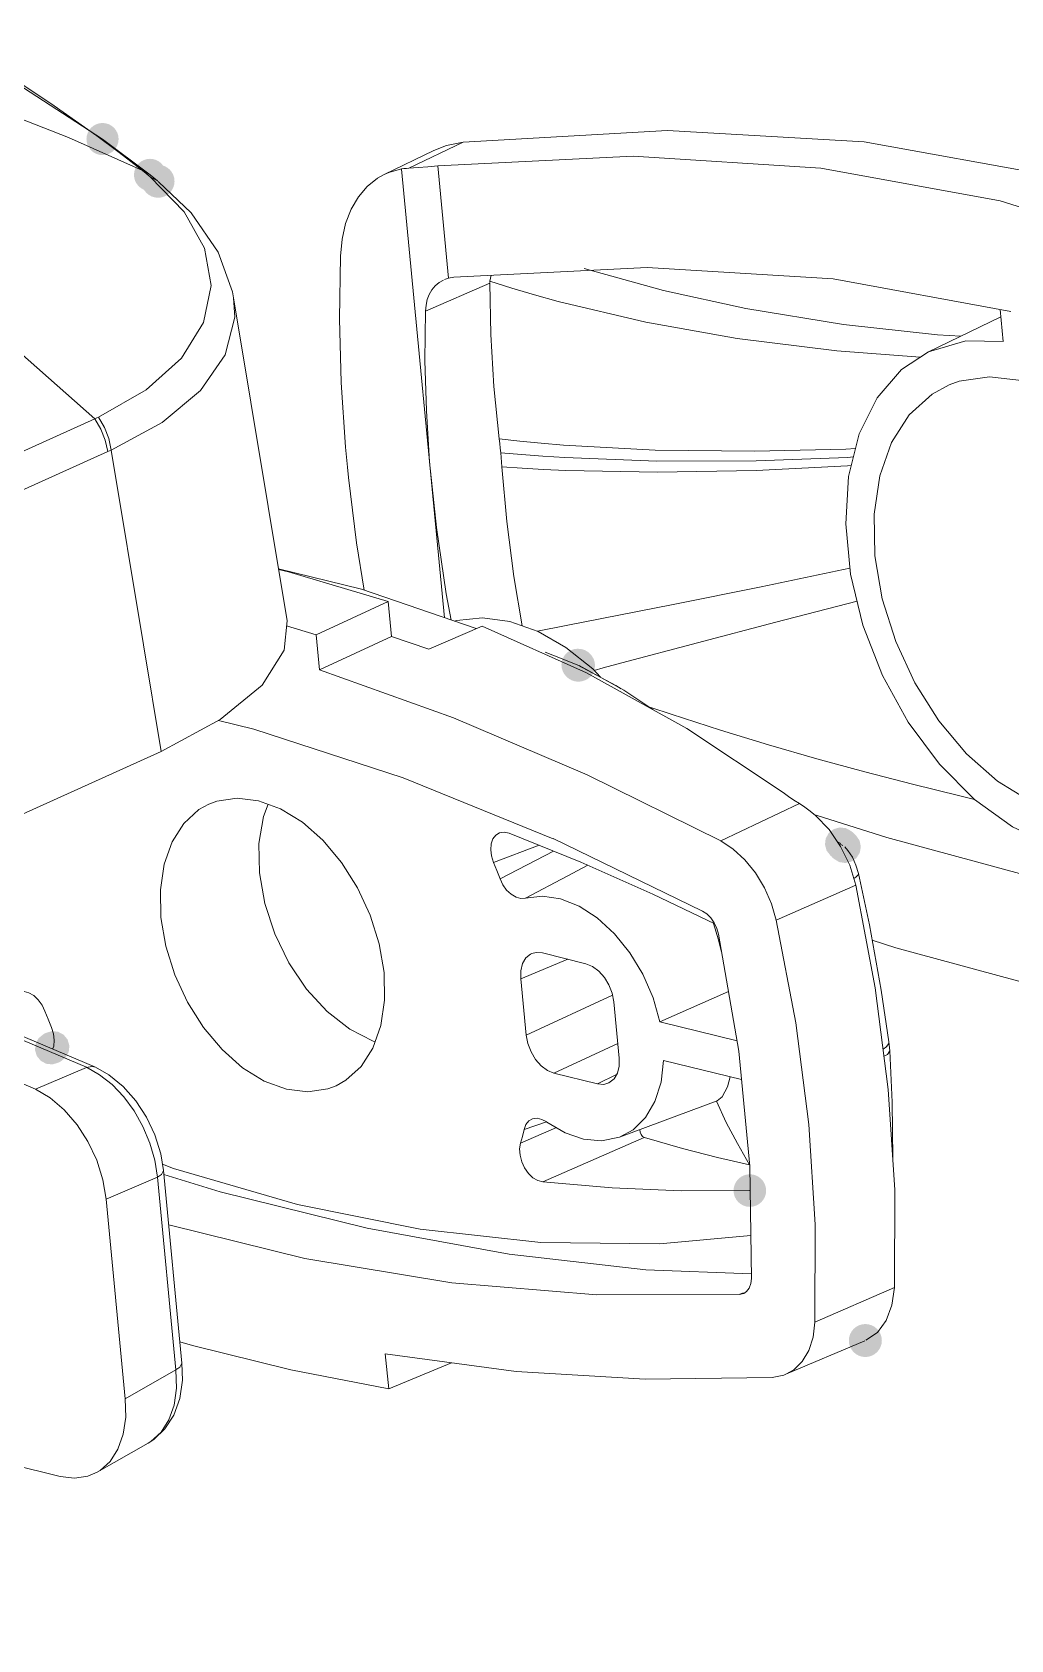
# Model space of a CAD drawing. Header units: millimetres. Extents: x 0 to 260, y 22 to 203.
# Drawn here: x 131.68 to 139.29, y 69.13 to 81.64 of the extents above; entities that cross this region are included whole.
import ezdxf

# ---------------------------------------------------------------- set-up
doc = ezdxf.new("R2010")
doc.units = ezdxf.units.MM

msp = doc.modelspace()

# ---------------------------------------------------------------- hatches: boundary and pattern name
h = msp.add_hatch(color=7)
edge = h.paths.add_edge_path()
edge.add_arc((132.225521, 80.804032), 0.12506, 0, 360)
h = msp.add_hatch(color=7)
edge = h.paths.add_edge_path()
edge.add_arc((132.595197, 80.525302), 0.12506, 0, 360)
h = msp.add_hatch(color=7)
edge = h.paths.add_edge_path()
edge.add_arc((132.657638, 80.475596), 0.12827, 0, 360)
h = msp.add_hatch(color=7)
edge = h.paths.add_edge_path()
edge.add_arc((135.922808, 76.712092), 0.125886, 0, 360)
h = msp.add_hatch(color=7)
edge = h.paths.add_edge_path()
edge.add_arc((135.928241, 76.709482), 0.128102, 0, 360)
h = msp.add_hatch(color=7)
edge = h.paths.add_edge_path()
edge.add_arc((135.932968, 76.707824), 0.125148, 0, 360)
h = msp.add_hatch(color=7)
h.dxf.hatch_style = 2
h.paths.add_polyline_path([(138.067967, 75.405587), (138.098491, 75.366554), (138.111291, 75.320301), (138.105908, 75.272613), (138.081886, 75.229274), (138.042854, 75.198749), (137.996601, 75.18595), (137.948912, 75.191333), (137.905573, 75.215355), (137.89111, 75.227702), (137.860585, 75.266734), (137.847785, 75.312987), (137.853168, 75.360676), (137.87719, 75.404015), (137.916222, 75.434539), (137.962476, 75.447339), (138.010164, 75.441956), (138.053503, 75.417934)])
h = msp.add_hatch(color=7)
edge = h.paths.add_edge_path()
edge.add_arc((137.986911, 75.310471), 0.125148, 0, 360)
h = msp.add_hatch(color=7)
h.dxf.hatch_style = 2
h.paths.add_polyline_path([(138.090335, 75.384085), (138.117693, 75.342771), (138.126812, 75.295654), (138.117693, 75.248537), (138.090335, 75.207224), (138.049021, 75.179865), (138.001904, 75.170746), (137.954787, 75.179865), (137.913474, 75.207224), (137.898657, 75.22204), (137.871299, 75.263354), (137.862179, 75.310471), (137.871299, 75.357588), (137.898657, 75.398901), (137.939971, 75.42626), (137.987088, 75.435379), (138.034204, 75.42626), (138.075518, 75.398901)])
h = msp.add_hatch(color=7)
h.dxf.hatch_style = 2
h.paths.add_polyline_path([(138.083733, 75.389921), (138.11385, 75.350573), (138.126168, 75.30419), (138.120289, 75.25656), (138.095818, 75.213473), (138.05647, 75.183356), (138.010087, 75.171038), (137.962457, 75.176916), (137.91937, 75.201388), (137.905612, 75.213382), (137.875495, 75.25273), (137.863177, 75.299113), (137.869055, 75.346743), (137.893526, 75.38983), (137.932874, 75.419947), (137.979258, 75.432265), (138.026888, 75.426386), (138.069974, 75.401915)])
h = msp.add_hatch(color=7)
h.dxf.hatch_style = 2
h.paths.add_polyline_path([(131.883335, 73.617627), (131.835886, 73.603346), (131.788141, 73.608203), (131.745657, 73.630524), (131.713989, 73.668635), (131.699708, 73.716083), (131.704565, 73.763828), (131.726886, 73.806313), (131.764996, 73.837981), (131.784046, 73.848211), (131.831495, 73.862492), (131.87924, 73.857635), (131.921725, 73.835314), (131.953392, 73.797204), (131.967673, 73.749755), (131.962816, 73.70201), (131.940495, 73.659525), (131.902385, 73.627858)])
h = msp.add_hatch(color=7)
edge = h.paths.add_edge_path()
edge.add_arc((137.263046, 72.62174), 0.126823, 0, 360)
h = msp.add_hatch(color=7)
edge = h.paths.add_edge_path()
edge.add_arc((138.161889, 71.454786), 0.128348, 0, 360)

# ---------------------------------------------------------------- linework, layer by layer
at = {"color": 7, "lineweight": 0}
for points in [[(132.225521, 80.804032), (130.941763, 81.635882)], [(132.181071, 80.828127), (131.848754, 81.06343), (131.534782, 81.272627), (131.223279, 81.467713)], [(131.370458, 81.045861), (131.959597, 80.816556)], [(131.959562, 80.816415), (132.536001, 80.55924)], [(132.181071, 80.828127), (132.218113, 80.809077)], [(132.181071, 80.828127), (132.35499, 80.698657), (132.535965, 80.558957)], [(141.017413, 80.075405), (139.618297, 80.517436), (138.151799, 80.783077), (136.621802, 80.871272), (135.03148, 80.779549)], [(132.595197, 80.525302), (132.225486, 80.803997)], [(134.80348, 80.714815), (134.416483, 80.529254)], [(135.031551, 80.779549), (134.609981, 80.577408)], [(135.031551, 80.779549), (134.902081, 80.753091), (134.803656, 80.714638)], [(134.416588, 80.529112), (134.453983, 80.544987), (134.552408, 80.571093)], [(134.552337, 80.571128), (134.571034, 80.573951), (134.590084, 80.576067), (134.60984, 80.577478)], [(134.887547, 77.07884), (134.552408, 80.570987)], [(134.609875, 80.577337), (134.682548, 80.582629), (134.757336, 80.588979), (134.833889, 80.596387)], [(134.833819, 80.596281), (136.354996, 80.670365), (137.815144, 80.578643), (139.211791, 80.323584), (140.540705, 79.905895), (141.798357, 79.326281), (142.98228, 78.58439)], [(134.91785, 79.721216), (134.833889, 80.596105)], [(132.595867, 80.510168), (132.859745, 80.238882), (133.019906, 79.955954), (133.071411, 79.665618), (133.010734, 79.376341), (132.839284, 79.100116), (132.564117, 78.852113), (132.194053, 78.640799)], [(132.595197, 80.525302), (132.535577, 80.559522)], [(132.53593, 80.559063), (132.565563, 80.535427)], [(132.565563, 80.535321), (132.595902, 80.510274)], [(132.654075, 80.478454), (132.595161, 80.525373)], [(132.66099, 80.472597), (132.595726, 80.509992)], [(133.245613, 79.567581), (133.237146, 79.615206), (133.12461, 79.924592), (132.91506, 80.228687), (132.66106, 80.472456)], [(134.076899, 79.892454), (134.089599, 80.024746), (134.117468, 80.147513), (134.159801, 80.258285), (134.216246, 80.355299), (134.284685, 80.436085), (134.364412, 80.499938), (134.416624, 80.529218)], [(129.44034, 80.382674), (130.431646, 79.939586), (131.351338, 79.345861), (132.165549, 78.627252)], [(134.116198, 78.406237), (134.082331, 78.908945), (134.069279, 79.404598), (134.07704, 79.89249)], [(134.739062, 79.46457), (134.743296, 79.51149), (134.753174, 79.554881), (134.768343, 79.595098), (134.788804, 79.631081), (134.814204, 79.661773), (134.844543, 79.687173), (134.879115, 79.706929)], [(134.885818, 79.710209), (134.917921, 79.721146)], [(134.91785, 79.721216), (134.931609, 79.724391), (134.94572, 79.727213), (134.959831, 79.728624)], [(139.294164, 79.463194), (137.91057, 79.715783), (136.464534, 79.805036), (134.959937, 79.728836)], [(135.239619, 79.698144), (135.239266, 79.687914)], [(135.77122, 79.539677), (135.58707, 79.591182), (135.409975, 79.643746), (135.239584, 79.698074)], [(135.249285, 79.743617), (135.23976, 79.698109)], [(136.591851, 79.624767), (135.973079, 79.796217)], [(133.245613, 79.567581), (133.254432, 79.417651), (133.180349, 79.125551), (132.988438, 78.847562), (132.688577, 78.597442), (132.293113, 78.383659)], [(133.661432, 77.055063), (133.514324, 77.945474), (133.245507, 79.568604)], [(135.239301, 79.682657), (134.739063, 79.464641)], [(135.239301, 79.682657), (135.246357, 79.28296), (135.270699, 78.87903), (135.313032, 78.470866)], [(137.231579, 79.485243), (136.591992, 79.624943)], [(134.739062, 79.46457), (134.734476, 79.080748), (134.745765, 78.689517), (134.771165, 78.293348)], [(137.165433, 79.252022), (136.454233, 79.378316), (135.771255, 79.539536)], [(138.905544, 79.26959), (138.723158, 79.280526), (137.991497, 79.361312), (137.231614, 79.485137)], [(139.211473, 79.478364), (139.235462, 79.228244)], [(139.217012, 79.41945), (138.653626, 79.148869)], [(138.588962, 79.105936), (137.940909, 79.155325), (137.165503, 79.251986)], [(139.235603, 79.228244), (138.944562, 79.233536), (138.653873, 79.148869)], [(138.653732, 79.149011), (138.443476, 79.009663), (138.253329, 78.78953), (138.114687, 78.509424), (138.031432, 78.177108), (138.008854, 77.809866), (138.046248, 77.41793), (138.142909, 77.021408), (138.294957, 76.630883), (138.495687, 76.266816), (138.738398, 75.939438), (139.012507, 75.664977), (139.307782, 75.452252), (139.611876, 75.310083)], [(140.841695, 76.918996), (140.78525, 77.253782), (140.680828, 77.587863), (140.532309, 77.908891), (140.346042, 78.204166), (140.128731, 78.462046), (139.888489, 78.673713), (139.634842, 78.829641), (139.377667, 78.924891), (139.126842, 78.954877), (138.891539, 78.919599), (138.813575, 78.891377)], [(138.813575, 78.891306), (138.681284, 78.819693), (138.504189, 78.658826), (138.366606, 78.443279), (138.274178, 78.182223), (138.230434, 77.884479), (138.236784, 77.56204)], [(117.054348, 71.798215), (132.165584, 78.627287)], [(132.194159, 78.640834), (132.180048, 78.633779), (132.165584, 78.627429)], [(132.266161, 78.371771), (132.246405, 78.460318), (132.212539, 78.547101), (132.165619, 78.627534)], [(132.293042, 78.383518), (132.273992, 78.473124), (132.240831, 78.56026), (132.194265, 78.640693)], [(135.812565, 78.422782), (135.638646, 78.437246), (135.471782, 78.453474), (135.313032, 78.471113)], [(135.313032, 78.471007), (135.317618, 78.435024), (135.321146, 78.399393), (135.325026, 78.363057)], [(132.266161, 78.371771), (117.154925, 71.542698)], [(132.293042, 78.383518), (132.279637, 78.377521), (132.266231, 78.371876)], [(132.293042, 78.383518), (132.543867, 76.869043), (132.681098, 76.03931)], [(134.138917, 78.171287), (134.131156, 78.249956), (134.123395, 78.32792), (134.116339, 78.406237)], [(135.823219, 78.324922), (135.652475, 78.335858), (135.485964, 78.348558), (135.325097, 78.363022)], [(135.334022, 78.253272), (135.3312, 78.289961), (135.328378, 78.32665), (135.325203, 78.363339)], [(137.298783, 78.374557), (136.527258, 78.384082), (135.81253, 78.422888)], [(137.312894, 78.300474), (136.539252, 78.298357), (135.823113, 78.324816)], [(138.086324, 78.396606), (138.011182, 78.39202), (137.298924, 78.374734)], [(138.069779, 78.33046), (138.022154, 78.326932), (137.312717, 78.300474)], [(134.771095, 78.293242), (134.824011, 77.781009), (134.900211, 77.264542), (134.939722, 77.060989)], [(135.831509, 78.225368), (135.658296, 78.233129), (135.492137, 78.242654), (135.334093, 78.253237)], [(135.49182, 77.016822), (135.426909, 77.399586), (135.371875, 77.827152), (135.334128, 78.253308)], [(137.313247, 78.224697), (136.543838, 78.211645), (135.83158, 78.225403)], [(138.053233, 78.263256), (138.023953, 78.260787), (137.313106, 78.224803)], [(134.262248, 77.293117), (134.202276, 77.661417), (134.138776, 78.171181)], [(133.594616, 77.460228), (134.239847, 77.301125)], [(133.595286, 77.455748), (133.671839, 77.436698), (134.447245, 77.204923)], [(138.041874, 77.465731), (137.351135, 77.32074)], [(138.236854, 77.562181), (138.293651, 77.227395), (138.398074, 76.893314), (138.54624, 76.572286), (138.73286, 76.277011), (138.950171, 76.019131), (139.190413, 75.807464), (139.44406, 75.651536), (139.700882, 75.556286), (139.95206, 75.5263), (140.18701, 75.561578), (140.298487, 75.60497)], [(137.351135, 77.320704), (136.665335, 77.182768)], [(133.88848, 76.946901), (134.44728, 77.204782)], [(134.239882, 77.301055), (135.133115, 76.994844)], [(134.44728, 77.204923), (134.473386, 76.932931)], [(138.097013, 77.209403), (137.466246, 77.044303)], [(136.040636, 76.680589), (135.832144, 76.848159), (135.615539, 76.972689), (135.396464, 77.050653), (135.182328, 77.079581), (134.979128, 77.058767), (134.961842, 77.053475)], [(136.665229, 77.182874), (135.834085, 77.019185), (135.609365, 76.974735)], [(132.680957, 76.039451), (133.139921, 76.286748), (133.467299, 76.555565), (133.639807, 76.826851), (133.661326, 77.055098)], [(133.657658, 77.015799), (133.888374, 76.947007)], [(133.88848, 76.946901), (133.914586, 76.674557)], [(134.765239, 76.835282), (135.180105, 77.014846)], [(135.991, 76.650956), (135.179964, 77.01467)], [(137.466211, 77.044409), (136.8552, 76.884953), (136.267825, 76.728673)], [(134.473456, 76.932755), (133.914656, 76.674521)], [(134.473456, 76.932755), (134.619153, 76.884424), (134.765203, 76.835388)], [(135.790164, 76.765009), (135.670219, 76.811576)], [(135.923831, 76.711246), (135.790129, 76.764868)], [(136.2208, 76.552425), (135.923761, 76.711175)], [(136.283488, 76.516265), (135.934944, 76.706765)], [(136.267649, 76.728814), (136.121246, 76.689303), (136.051043, 76.669547)], [(133.914656, 76.67438), (134.955703, 76.301494), (135.997456, 75.857347), (137.036387, 75.342291)], [(136.772368, 76.218274), (135.990965, 76.651132)], [(136.101596, 76.615819), (136.040566, 76.68073)], [(136.262816, 76.525896), (136.220835, 76.552354)], [(136.50916, 76.363971), (136.283383, 76.516371)], [(139.01166, 75.665683), (138.898066, 75.692494), (138.529766, 75.783511), (138.158291, 75.879113), (137.784346, 75.981419), (137.409343, 76.089016), (137.033635, 76.204022), (136.651224, 76.327847), (136.492827, 76.381822)], [(133.127115, 76.279939), (133.40334, 76.211853), (134.566096, 75.832264)], [(137.522021, 75.718388), (136.772368, 76.218274)], [(132.680957, 76.039451), (117.382396, 69.125712)], [(134.566131, 75.832406), (135.731709, 75.360036)], [(137.650185, 75.632592), (137.605735, 75.660814), (137.563049, 75.689389), (137.522126, 75.718317)], [(133.053032, 75.628465), (132.975773, 75.585779), (132.857593, 75.478534), (132.766223, 75.334954), (132.704487, 75.160681), (132.675559, 74.962067), (132.67944, 74.747226)], [(134.416271, 74.318636), (134.378524, 74.541944), (134.308674, 74.764547), (134.209896, 74.978331), (134.085718, 75.175181), (133.940726, 75.347336), (133.780565, 75.488094), (133.611585, 75.592164), (133.440135, 75.655664), (133.272918, 75.676125), (133.115932, 75.652136), (133.053137, 75.6285)], [(133.515347, 75.627759), (133.4776, 75.532156), (133.443027, 75.322606), (133.446555, 75.093654)], [(137.650185, 75.632592), (137.036351, 75.342256)], [(137.774539, 75.54027), (137.732558, 75.575195), (137.690931, 75.605887), (137.650008, 75.632698)], [(138.086994, 74.999039), (138.040075, 75.153202), (137.969519, 75.299605), (137.879561, 75.430839), (137.774433, 75.5402)], [(137.778666, 75.543692), (138.328294, 75.369773)], [(135.268229, 75.175075), (135.252354, 75.225169), (135.246357, 75.274205), (135.250238, 75.320419), (135.263996, 75.359225), (135.286926, 75.388505), (135.315149, 75.405439)], [(135.315078, 75.405544), (135.35212, 75.411542), (135.390572, 75.402722)], [(135.390537, 75.402793), (135.948984, 75.176662), (136.507079, 74.929012)], [(135.731603, 75.360071), (136.893653, 74.797038)], [(137.46861, 74.724824), (137.430863, 74.853588), (137.375829, 74.978119), (137.306332, 75.093124), (137.224488, 75.194724), (137.133118, 75.278686), (137.036104, 75.342186)], [(137.972271, 75.322889), (137.94546, 75.33453)], [(137.987793, 75.307719), (137.953926, 75.322183)], [(138.328153, 75.369737), (139.723742, 74.990501), (141.029373, 74.702635), (142.240811, 74.507549), (143.354178, 74.407007)], [(135.268229, 75.175075), (135.623476, 75.308425)], [(135.735025, 75.263269), (135.3191, 75.047722)], [(138.108725, 75.089985), (138.08897, 75.154896), (138.060747, 75.215926), (138.025823, 75.269196), (138.001481, 75.295654)], [(134.347691, 73.781214), (134.33111, 73.785448), (134.149077, 73.877876), (133.973746, 74.014401), (133.813585, 74.18832), (133.675649, 74.392931), (133.56523, 74.618709), (133.487619, 74.855776), (133.446344, 75.093901)], [(135.268229, 75.175075), (135.294335, 75.111222), (135.319382, 75.047722)], [(136.001689, 75.153026), (135.841176, 75.069065), (135.515914, 74.897262)], [(138.108725, 75.089985), (138.106609, 75.079049), (138.08897, 75.060351), (138.071684, 75.050121)], [(138.193462, 74.688629), (138.108796, 75.090091)], [(135.515914, 74.897403), (135.480989, 74.894581), (135.443948, 74.904812), (135.405848, 74.927037), (135.37057, 74.960551), (135.341289, 75.001473), (135.319064, 75.047687)], [(138.086994, 74.999039), (137.468575, 74.72493)], [(138.086994, 74.999039), (138.239394, 74.199644)], [(136.563241, 73.934496), (136.509619, 74.122174), (136.429891, 74.30456), (136.328997, 74.471777), (136.208699, 74.620649), (136.076055, 74.743063), (135.934944, 74.834785), (135.789952, 74.892641), (135.649194, 74.913455), (135.515844, 74.897227)], [(136.507079, 74.929118), (136.989326, 74.696285)], [(132.679581, 74.747191), (132.717328, 74.524235), (132.787178, 74.301279), (132.885956, 74.087496), (133.010134, 73.890646), (133.155478, 73.718491), (133.315287, 73.577732), (133.484267, 73.473663), (133.65607, 73.410163), (133.822934, 73.389702), (133.97992, 73.413691), (134.043067, 73.437327)], [(136.893617, 74.797144), (136.927131, 74.774919), (136.958529, 74.743169), (136.985692, 74.704011), (137.006154, 74.660619), (137.019559, 74.616169)], [(137.019383, 74.572883), (136.98093, 74.700236)], [(137.46861, 74.724824), (137.620657, 73.926488), (137.721904, 73.135561), (137.771293, 72.35698), (137.769177, 71.597097)], [(138.345404, 73.779133), (138.285432, 74.180594), (138.193357, 74.688594)], [(132.170382, 73.581366), (131.164259, 74.006816), (130.15849, 74.36171), (129.426123, 74.568438)], [(137.043477, 74.478127), (137.019489, 74.573024)], [(137.0197, 74.616275), (137.177039, 73.707519), (137.263117, 72.811111), (137.276875, 71.937633)], [(143.467208, 73.533494), (142.344316, 73.63968), (141.123, 73.838999), (139.806433, 74.130041), (138.398144, 74.511747), (138.215052, 74.569955)], [(135.48046, 74.269706), (135.480813, 74.3325), (135.494219, 74.387886), (135.519971, 74.431631), (135.555955, 74.461264), (135.566538, 74.466556)], [(135.566573, 74.466415), (135.600087, 74.474529), (135.648771, 74.471001)], [(135.987896, 74.387181), (135.648876, 74.470789)], [(131.702916, 73.410516), (130.837552, 73.781991), (129.971835, 74.100902), (129.108588, 74.366896), (129.025685, 74.38771)], [(130.097812, 74.3579), (131.098996, 74.004417), (132.100884, 73.580731)], [(134.043138, 73.437362), (134.120043, 73.480401), (134.238224, 73.587645), (134.329593, 73.730873), (134.391329, 73.905145), (134.42061, 74.103759), (134.416377, 74.318601)], [(135.48046, 74.269706), (135.847349, 74.422106)], [(135.987896, 74.387181), (136.038696, 74.366367), (136.087026, 74.330031), (136.130771, 74.280642), (136.166401, 74.221728), (136.191449, 74.15717), (136.204149, 74.0912)], [(135.48046, 74.269706), (135.522441, 73.831556)], [(138.239288, 74.199785), (138.340536, 73.407446), (138.390277, 72.627807), (138.387808, 71.866513)], [(131.580255, 74.168423), (131.614827, 74.171246), (131.652222, 74.161015), (131.690322, 74.139143), (131.725247, 74.105276), (131.75488, 74.064354), (131.777105, 74.01814)], [(135.522476, 73.831485), (136.194165, 74.142988)], [(136.246306, 73.652697), (136.204325, 74.0912)], [(137.096888, 74.169799), (136.563135, 73.934496)], [(131.827623, 73.890752), (131.80187, 73.954605), (131.776823, 74.018105)], [(131.827623, 73.890752), (131.843498, 73.84101), (131.849495, 73.791621), (131.845614, 73.745407), (131.837148, 73.722124)], [(135.738835, 73.535222), (135.688035, 73.556389), (135.639704, 73.592372), (135.59596, 73.641761), (135.560329, 73.700675), (135.535282, 73.765234), (135.522582, 73.831556)], [(137.163387, 73.786365), (136.563312, 73.934532)], [(135.738835, 73.535222), (136.235193, 73.765586)], [(138.327836, 73.741562), (138.300319, 73.722159)], [(138.352283, 73.709883), (138.333586, 73.681308), (138.307128, 73.667549)], [(138.345404, 73.779133), (138.344346, 73.76608), (138.327765, 73.741739)], [(138.352283, 73.709883), (138.345228, 73.779027)], [(138.374684, 72.871683), (138.369393, 73.309833), (138.352459, 73.709883)], [(131.702916, 73.410516), (132.100849, 73.580554)], [(132.100814, 73.580696), (132.202767, 73.523546), (132.300486, 73.44664), (132.39115, 73.351743), (132.471936, 73.241676), (132.540375, 73.120321), (132.593997, 72.991204), (132.632097, 72.858207), (132.652206, 72.725209)], [(132.170382, 73.581366), (132.141101, 73.588421), (132.100884, 73.58066)], [(132.700254, 72.776962), (132.678382, 72.908548), (132.633226, 73.054598), (132.567609, 73.193945), (132.484354, 73.321298), (132.385576, 73.43207), (132.275157, 73.522029), (132.170382, 73.581295)], [(136.246306, 73.652697), (136.245953, 73.589903), (136.232547, 73.53487), (136.206794, 73.490772), (136.166578, 73.459022)], [(136.247999, 73.036712), (136.355596, 73.094921), (136.451904, 73.190523), (136.524929, 73.314701), (136.572554, 73.46569), (136.591957, 73.635023)], [(136.591851, 73.635129), (137.198629, 73.485551)], [(135.738835, 73.535222), (136.077854, 73.451614)], [(136.077819, 73.451508), (136.226338, 73.524533)], [(136.166719, 73.459093), (136.126855, 73.447804), (136.077819, 73.451685)], [(137.008694, 73.318864), (137.047852, 73.350614), (137.088069, 73.428578), (137.108882, 73.5076)], [(132.253778, 72.5551), (132.228378, 72.705383), (132.180048, 72.857783), (132.111609, 73.003481), (132.027295, 73.134361), (131.927459, 73.250072), (131.817039, 73.343558), (131.702739, 73.410586)], [(137.009717, 73.319217), (136.248069, 73.036642)], [(137.261565, 72.820706), (137.165962, 72.986865), (137.078826, 73.151965), (137.002273, 73.316712)], [(135.572782, 73.179693), (135.608413, 73.184632), (135.645454, 73.175813), (135.682849, 73.155351)], [(135.478379, 72.989511), (135.758132, 73.111219)], [(135.506284, 73.097355), (135.492878, 73.043027), (135.478414, 72.989405)], [(135.506284, 73.097355), (135.520748, 73.134749), (135.543678, 73.163324), (135.572606, 73.179552)], [(135.506284, 73.097355), (135.67985, 73.156974)], [(135.683025, 73.15521), (135.826253, 73.070896), (135.969481, 73.02186), (136.109886, 73.00916), (136.248175, 73.036677)], [(136.408195, 73.096296), (136.409959, 73.077246), (136.416309, 73.057491), (136.427598, 73.04338), (136.442062, 73.034913)], [(135.651311, 72.688767), (135.613211, 72.698998), (135.575463, 72.721929), (135.540186, 72.755795), (135.510552, 72.798481), (135.487974, 72.845754), (135.474922, 72.896201), (135.471394, 72.945237), (135.478449, 72.989687)], [(135.651311, 72.688767), (136.441886, 73.034842)], [(137.261565, 72.820706), (137.01074, 72.878562), (136.739806, 72.94947), (136.442062, 73.034842)], [(137.271548, 72.27122), (136.55929, 72.207367), (135.636423, 72.218656), (134.696976, 72.320609), (133.742007, 72.512872), (132.778571, 72.794036), (132.691787, 72.827197)], [(132.253778, 72.5551), (132.652417, 72.725139)], [(132.700254, 72.776962), (132.684026, 72.745917), (132.652276, 72.725456)], [(132.652382, 72.72528), (132.796315, 71.22668)], [(132.700254, 72.776962), (132.843834, 71.278362)], [(132.703006, 72.746976), (133.141508, 72.612567), (134.285214, 72.329993), (135.389761, 72.127498), (136.454444, 72.005084), (137.276417, 71.972981)], [(137.260189, 72.621246), (136.728553, 72.620893), (136.192331, 72.643471), (135.651169, 72.688626)], [(132.402933, 71.001678), (132.253708, 72.554959)], [(137.180602, 71.811974), (136.072174, 71.809504), (134.943286, 71.903696), (133.798874, 72.093843), (132.740541, 72.355251)], [(137.276734, 71.937739), (137.271795, 71.897875), (137.25839, 71.86295), (137.237929, 71.835786), (137.215704, 71.820617)], [(137.215739, 71.820581), (137.180461, 71.812115)], [(137.212282, 71.827143), (137.180532, 71.811974)], [(138.387772, 71.866407), (137.769, 71.596885)], [(138.166581, 71.456797), (138.255481, 71.518533), (138.32392, 71.610961), (138.368722, 71.728789), (138.387772, 71.866372)], [(137.543364, 71.192214), (137.605453, 71.227844), (137.671422, 71.292755), (137.721869, 71.378128), (137.75503, 71.480786), (137.769141, 71.59685)], [(134.452431, 71.077843), (133.691489, 71.22601), (132.925961, 71.415099), (132.828242, 71.444379)], [(138.157303, 71.452669), (137.543469, 71.192319)], [(135.444618, 71.214615), (134.426149, 71.350082)], [(134.426254, 71.350011), (134.45236, 71.078019)], [(132.402933, 71.001678), (132.79628, 71.226751)], [(132.579674, 70.656485), (132.624124, 70.68506), (132.711261, 70.76761), (132.780052, 70.874502), (132.826266, 71.003266), (132.84708, 71.147199), (132.843905, 71.278432)], [(132.796386, 71.226645), (132.800619, 71.084123), (132.781922, 70.952536), (132.741352, 70.836825), (132.680675, 70.741575)], [(132.843905, 71.278327), (132.82803, 71.247282), (132.79628, 71.226821)], [(134.452431, 71.077843), (134.941381, 71.281396)], [(137.437248, 71.168084), (136.449117, 71.15362), (135.444759, 71.21465)], [(137.437248, 71.168084), (137.526501, 71.185722), (137.543434, 71.192072)], [(132.184175, 70.430143), (132.206047, 70.443549), (132.284364, 70.514457), (132.345395, 70.61006), (132.386317, 70.726124), (132.40572, 70.858415), (132.402897, 71.001643)], [(131.89652, 70.396735), (130.712598, 70.689188)], [(132.680604, 70.741575), (132.601582, 70.669961), (132.580063, 70.656556)], [(132.184175, 70.430143), (132.580345, 70.656979)], [(131.89652, 70.396735), (132.007998, 70.383329), (132.11242, 70.399204), (132.184034, 70.430249)]]:
    msp.add_lwpolyline(points, dxfattribs=at)

doc.saveas('drawing.dxf')
